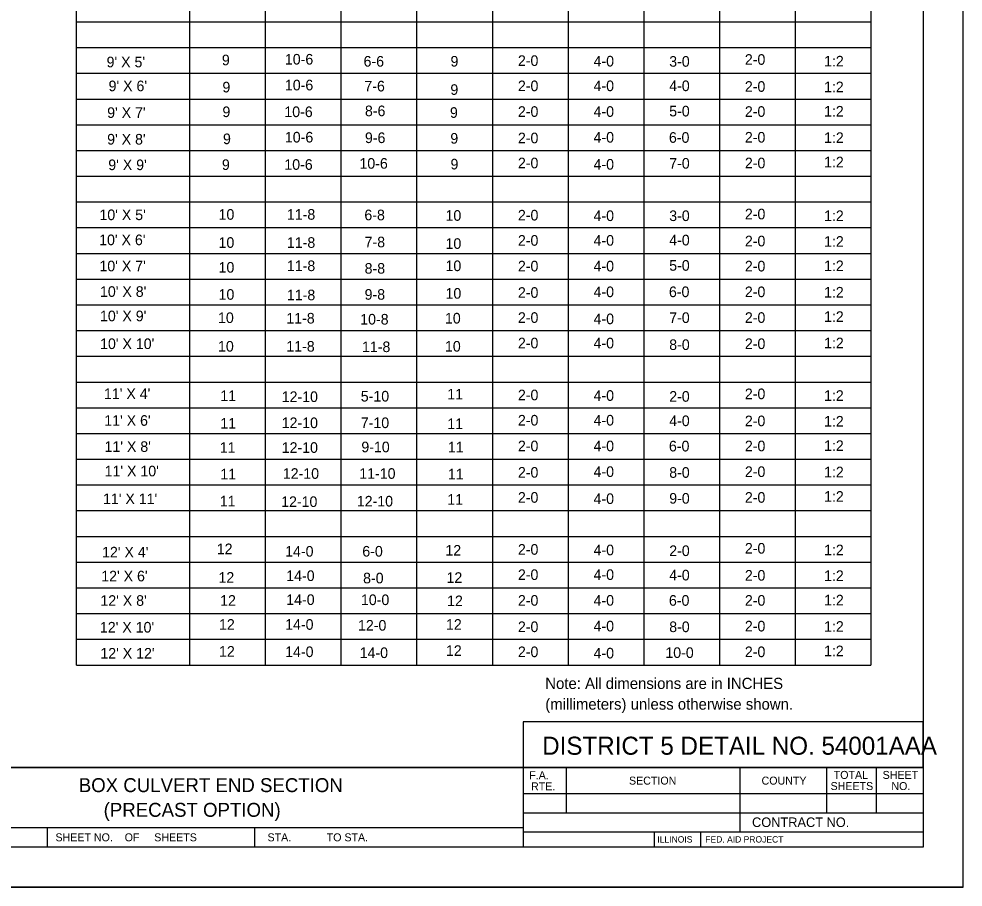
# Model space of a CAD drawing. Extents: x 43425 to 44105, y 33309 to 33761.
# Drawn here: x 43868.2 to 44105.4, y 33321.4 to 33539.4 of the extents above; entities that cross this region are included whole.
import ezdxf

# ---------------------------------------------------------------- set-up
doc = ezdxf.new("R2010")
doc.units = 0
for name, color, linetype in [('Level 59', 7, 'Continuous'), ('Sheets_50 Reference Boundary', 7, 'Continuous'), ('Sheets_General Details', 7, 'Continuous'), ('Sheets_Printer Plotting Border', 7, 'Continuous')]:
    doc.layers.add(name, color=color, linetype=linetype)

msp = doc.modelspace()

# ---------------------------------------------------------------- linework, layer by layer
at = {"layer": 'Level 59'}
for p, q in [((43882.72, 33377.13), (43882.72, 33737.07)), ((43911.22, 33377.13), (43911.22, 33737.07)), ((43930.22, 33377.13), (43930.22, 33737.07)), ((43949.22, 33377.13), (43949.22, 33737.07)), ((43968.22, 33377.13), (43968.22, 33737.07)), ((43987.22, 33737.07), (43987.22, 33377.13)), ((44006.22, 33737.07), (44006.22, 33377.13)), ((44025.22, 33737.07), (44025.22, 33377.13)), ((44044.22, 33737.07), (44044.22, 33377.13)), ((44063.22, 33737.07), (44063.22, 33377.13)), ((44082.22, 33737.07), (44082.22, 33377.13)), ((43882.72, 33538.63), (44082.22, 33538.63)), ((43882.72, 33532.17), (44082.22, 33532.17)), ((43882.72, 33525.71), (44082.22, 33525.71)), ((43882.72, 33519.25), (44082.22, 33519.25)), ((43882.72, 33512.79), (44082.22, 33512.79)), ((43882.72, 33506.33), (44082.22, 33506.33)), ((43882.72, 33499.87), (44082.22, 33499.87)), ((43882.72, 33493.41), (44082.22, 33493.41)), ((43882.72, 33486.95), (44082.22, 33486.95)), ((43882.72, 33480.49), (44082.22, 33480.49)), ((43882.72, 33474.03), (44082.22, 33474.03)), ((43882.72, 33467.57), (44082.22, 33467.57)), ((43882.72, 33461.11), (44082.22, 33461.11)), ((43882.72, 33454.65), (44082.22, 33454.65)), ((43882.72, 33448.19), (44082.22, 33448.19)), ((43882.72, 33441.73), (44082.22, 33441.73)), ((43882.72, 33435.27), (44082.22, 33435.27)), ((43882.72, 33428.81), (44082.22, 33428.81)), ((43882.72, 33422.35), (44082.22, 33422.35)), ((43882.72, 33415.89), (44082.22, 33415.89)), ((43882.72, 33409.43), (44082.22, 33409.43)), ((43882.72, 33402.97), (44082.22, 33402.97)), ((43882.72, 33396.51), (44082.22, 33396.51)), ((43882.72, 33390.05), (44082.22, 33390.05)), ((43882.72, 33383.59), (44082.22, 33383.59)), ((43882.72, 33377.13), (44082.22, 33377.13))]:
    msp.add_line(p, q, dxfattribs=at)
msp.add_lwpolyline([(43465.39, 33751.36), (44095.39, 33751.36), (44095.39, 33351.36), (43465.39, 33351.36)], close=True, dxfattribs=at)
at = {"layer": 'Sheets_50 Reference Boundary'}
msp.add_lwpolyline([(43465.39, 33751.35), (44095.39, 33751.35), (44095.39, 33351.36), (43465.39, 33351.36)], close=True, dxfattribs=at)
at = {"layer": 'Sheets_General Details'}
for p, q in [((44105.39, 33321.36), (44105.39, 33761.36)), ((43465.39, 33351.36), (44095.39, 33351.36)), ((43994.87, 33351.36), (43994.87, 33331.36)), ((44005.68, 33351.36), (44005.68, 33340.05)), ((44049.28, 33351.36), (44049.28, 33335.25)), ((44071.12, 33351.36), (44071.12, 33340.05)), ((44083.54, 33351.36), (44083.54, 33340.05)), ((43994.87, 33344.85), (44095.39, 33344.85)), ((43994.87, 33340.05), (44095.39, 33340.05)), ((43840.87, 33336.36), (43994.87, 33336.36)), ((43875.39, 33336.36), (43875.39, 33331.36)), ((43927.39, 33336.36), (43927.39, 33331.36)), ((43994.87, 33335.25), (44095.39, 33335.25)), ((44027.82, 33335.25), (44027.82, 33331.36)), ((44039.42, 33335.25), (44039.42, 33331.36)), ((44105.39, 33321.36), (43425.39, 33321.36))]:
    msp.add_line(p, q, dxfattribs=at)
for points in [[(43465.39, 33751.36), (44095.39, 33751.36), (44095.39, 33331.36), (43465.39, 33331.36)], [(43994.87, 33351.36), (44095.39, 33351.36), (44095.39, 33362.85), (43994.87, 33362.85)]]:
    msp.add_lwpolyline(points, close=True, dxfattribs=at)
at = {"layer": 'Sheets_Printer Plotting Border'}
msp.add_lwpolyline([(43425.39, 33321.36), (44105.39, 33321.36), (44105.39, 33761.36), (43425.39, 33761.36)], close=True, dxfattribs=at)

# ---------------------------------------------------------------- texts
at = {"layer": 'Level 59'}
for s, p in [("9' X 5'", (43890.28, 33527.21)), ('9', (43919.23, 33527.72)), ('10-6', (43935.06, 33527.9)), ('6-6', (43954.82, 33527.39)), ('9', (43976.65, 33527.39)), ('2-0', (43993.58, 33527.56)), ('4-0', (44012.58, 33527.42)), ('3-0', (44031.58, 33527.36)), ('2-0', (44050.58, 33527.84)), ('1:2', (44070.46, 33527.42)), ("9' X 6'", (43890.78, 33521.21)), ('9', (43919.37, 33520.91)), ('10-6', (43935.06, 33521.42)), ('7-6', (43955.02, 33521.15)), ('9', (43976.62, 33520.29)), ('2-0', (43993.58, 33521.22)), ('4-0', (44012.58, 33521.23)), ('4-0', (44031.58, 33521.24)), ('2-0', (44050.58, 33521.06)), ('1:2', (44070.46, 33520.96)), ('8-6', (43955.16, 33514.94)), ('2-0', (43993.58, 33514.77)), ('4-0', (44012.58, 33514.77)), ('5-0', (44031.58, 33514.88)), ('2-0', (44050.58, 33514.77)), ('1:2', (44070.46, 33514.84)), ("9' X 7'", (43890.42, 33514.5)), ('9', (43919.37, 33514.71)), ('10-6', (43934.92, 33514.71)), ('9', (43976.51, 33514.52)), ("9' X 8'", (43890.42, 33507.82)), ('9', (43919.51, 33507.92)), ('10-6', (43935.06, 33508.33)), ('9-6', (43955.16, 33508.19)), ('9', (43976.61, 33508.04)), ('2-0', (43993.58, 33508.14)), ('4-0', (44012.58, 33508.31)), ('6-0', (44031.51, 33508.26)), ('2-0', (44050.58, 33508.31)), ('1:2', (44070.46, 33508.21)), ("9' X 9'", (43890.7, 33501.4)), ('9', (43919.23, 33501.43)), ('10-6', (43934.92, 33501.47)), ('10-6', (43953.78, 33501.75)), ('9', (43976.65, 33501.57)), ('2-0', (43993.58, 33501.85)), ('4-0', (44012.58, 33501.52)), ('7-0', (44031.58, 33501.77)), ('2-0', (44050.58, 33501.85)), ('1:2', (44070.46, 33502.09)), ("10' X 5'", (43888.48, 33488.84)), ('10', (43918.4, 33488.94)), ('11-8', (43935.56, 33488.94)), ('6-8', (43955.02, 33488.81)), ('10', (43975.4, 33488.68)), ('2-0', (43993.58, 33488.75)), ('2-0', (44050.58, 33489.03)), ('4-0', (44012.58, 33488.61)), ('3-0', (44031.58, 33488.61)), ('1:2', (44070.46, 33488.61)), ("10' X 6'", (43888.41, 33482.55)), ('10', (43918.4, 33481.88)), ('11-8', (43935.56, 33481.88)), ('7-8', (43955.08, 33482.01)), ('10', (43975.4, 33481.62)), ('2-0', (43993.58, 33482.41)), ('4-0', (44012.58, 33482.42)), ('4-0', (44031.58, 33482.49)), ('2-0', (44050.58, 33482.25)), ('1:2', (44070.46, 33482.15)), ("10' X 7'", (43888.48, 33475.99)), ('10', (43918.4, 33475.65)), ('11-8', (43935.56, 33476.04)), ('8-8', (43955.08, 33475.39)), ('10', (43975.4, 33476.04)), ('2-0', (43993.58, 33475.96)), ('4-0', (44012.58, 33475.96)), ('5-0', (44031.58, 33476.13)), ('2-0', (44050.58, 33475.96)), ('1:2', (44070.46, 33476.03)), ("10' X 8'", (43888.62, 33469.57)), ('10', (43918.4, 33468.85)), ('11-8', (43935.56, 33468.72)), ('9-8', (43955.08, 33468.85)), ('10', (43975.4, 33469.11)), ('2-0', (43993.58, 33469.33)), ('4-0', (44012.58, 33469.5)), ('6-0', (44031.51, 33469.51)), ('2-0', (44050.58, 33469.5)), ('1:2', (44070.46, 33469.4)), ("10' X 9'", (43888.62, 33463.45)), ('10', (43918.26, 33463.01)), ('11-8', (43935.42, 33462.88)), ('10-8', (43953.98, 33462.62)), ('10', (43975.26, 33462.88)), ('2-0', (43993.58, 33463.04)), ('4-0', (44012.58, 33462.71)), ('7-0', (44031.58, 33463.02)), ('2-0', (44050.58, 33463.04)), ('1:2', (44070.46, 33463.28)), ("10' X 10'", (43888.64, 33456.47)), ('10', (43918.26, 33455.82)), ('11-8', (43935.42, 33455.82)), ('11-8', (43954.42, 33455.7)), ('10', (43975.26, 33455.82)), ('2-0', (43993.58, 33456.64)), ('4-0', (44012.58, 33456.63)), ('8-0', (44031.58, 33456.23)), ('2-0', (44050.58, 33456.47)), ('1:2', (44070.46, 33456.65)), ("11' X 4'", (43889.62, 33443.91)), ('11', (43975.84, 33443.81)), ('2-0', (44050.58, 33443.88)), ('11', (43918.84, 33443.42)), ('12-10', (43934.26, 33443.17)), ('5-10', (43954.12, 33443.29)), ('2-0', (43993.58, 33443.6)), ('4-0', (44012.58, 33443.46)), ('2-0', (44031.58, 33443.24)), ('1:2', (44070.46, 33443.46)), ("11' X 6'", (43889.7, 33437.2)), ('12-10', (43934.26, 33436.62)), ('7-10', (43954.12, 33436.62)), ('2-0', (43993.58, 33437.26)), ('4-0', (44012.58, 33437.26)), ('4-0', (44031.58, 33437.12)), ('2-0', (44050.58, 33437.09)), ('1:2', (44070.46, 33437)), ('11', (43918.84, 33436.49)), ('11', (43975.84, 33436.37)), ("11' X 8'", (43889.76, 33430.64)), ('11', (43918.7, 33430.42)), ('12-10', (43934.26, 33430.4)), ('9-10', (43954.26, 33430.55)), ('11', (43975.98, 33430.52)), ('2-0', (43993.58, 33430.8)), ('4-0', (44012.58, 33430.8)), ('6-0', (44031.51, 33430.76)), ('2-0', (44050.58, 33430.8)), ('1:2', (44070.46, 33430.87)), ("11' X 10'", (43889.78, 33424.5)), ('11', (43918.84, 33423.74)), ('12-10', (43934.54, 33423.88)), ('11-10', (43953.74, 33423.88)), ('11', (43975.98, 33423.74)), ('2-0', (43993.58, 33424.17)), ('4-0', (44012.58, 33424.35)), ('8-0', (44031.58, 33424.14)), ('2-0', (44050.58, 33424.34)), ('1:2', (44070.46, 33424.25)), ('2-0', (43993.58, 33417.88)), ('4-0', (44012.58, 33417.56)), ('9-0', (44031.58, 33417.65)), ('2-0', (44050.58, 33417.88)), ('1:2', (44070.46, 33418.12)), ("11' X 11'", (43889.38, 33417.53)), ('11', (43918.7, 33416.95)), ('12-10', (43934.12, 33416.81)), ('12-10', (43953.12, 33416.93)), ('11', (43975.84, 33417.38)), ("12' X 4'", (43889.14, 33404.14)), ('12', (43917.95, 33404.96)), ('14-0', (43935.12, 33404.34)), ('6-0', (43954.5, 33404.36)), ('12', (43975.37, 33404.6)), ('2-0', (43993.58, 33404.82)), ('4-0', (44012.58, 33404.68)), ('2-0', (44031.58, 33404.49)), ('2-0', (44050.58, 33405.1)), ('1:2', (44070.46, 33404.68)), ("12' X 6'", (43888.94, 33398.13)), ('12', (43918.37, 33397.79)), ('14-0', (43935.4, 33398.22)), ('8-0', (43954.7, 33397.63)), ('12', (43975.65, 33397.75)), ('2-0', (43993.58, 33398.48)), ('4-0', (44012.58, 33398.49)), ('4-0', (44031.58, 33398.37)), ('2-0', (44050.58, 33398.31)), ('1:2', (44070.46, 33398.22)), ("12' X 8'", (43888.72, 33391.99)), ('12', (43918.79, 33392.01)), ('14-0', (43935.4, 33392.21)), ('10-0', (43954.16, 33392.18)), ('12', (43975.79, 33391.91)), ('2-0', (43993.58, 33392.02)), ('4-0', (44012.58, 33392.03)), ('6-0', (44031.51, 33392.01)), ('2-0', (44050.58, 33392.02)), ('1:2', (44070.46, 33392.09)), ("12' X 10'", (43888.6, 33385.28)), ('12', (43918.51, 33385.98)), ('14-0', (43935.12, 33385.98)), ('12-0', (43953.42, 33385.76)), ('12', (43975.51, 33385.98)), ('2-0', (43993.58, 33385.4)), ('4-0', (44012.58, 33385.57)), ('8-0', (44031.58, 33385.39)), ('2-0', (44050.58, 33385.56)), ('1:2', (44070.46, 33385.47)), ("12' X 12'", (43888.71, 33378.74)), ('12', (43918.51, 33379.22)), ('14-0', (43935.12, 33379.12)), ('14-0', (43953.84, 33378.88)), ('12', (43975.51, 33379.42)), ('2-0', (43993.58, 33379.11)), ('4-0', (44012.58, 33378.78)), ('10-0', (44030.61, 33378.9)), ('2-0', (44050.58, 33379.11)), ('1:2', (44070.46, 33379.34))]:
    msp.add_text(s, height=2.66, dxfattribs=at).set_placement(p)
at = {"layer": 'Sheets_General Details'}
for s, height, p in [('Note: All dimensions are in INCHES', 2.8003, (44000.45, 33371.11)), ('(millimeters) unless otherwise shown.', 2.8003, (44000.45, 33365.91)), ('DISTRICT 5 DETAIL NO. 54001AAA  ', 4.5381, (43999.68, 33354.59)), ('F.A.  ', 2, (43996.42, 33348.46)), ('SECTION', 2, (44021.48, 33347.1)), ('COUNTY', 2, (44054.77, 33347.1)), ('TOTAL', 2, (44072.89, 33348.53)), ('SHEET', 2, (44085.18, 33348.53)), ('    BOX CULVERT END SECTION   ', 3.5, (43878.09, 33345.21)), ('RTE.', 2, (43996.88, 33345.66)), ('SHEETS', 2, (44072.1, 33345.73)), ('NO.', 2, (44087.38, 33345.73)), ('      (PRECAST OPTION)           ', 3.5, (43881.73, 33339.01)), ('CONTRACT NO.      ', 2.4, (44052.38, 33336.45)), ('SHEET NO.    OF     SHEETS', 2, (43877.43, 33332.86)), ('STA.            TO STA.            ', 2, (43930.69, 33332.86)), ('ILLINOIS', 1.6, (44028.6, 33332.55)), ('FED. AID PROJECT', 1.6, (44040.64, 33332.55))]:
    msp.add_text(s, height=height, dxfattribs=at).set_placement(p)

doc.saveas('drawing.dxf')
